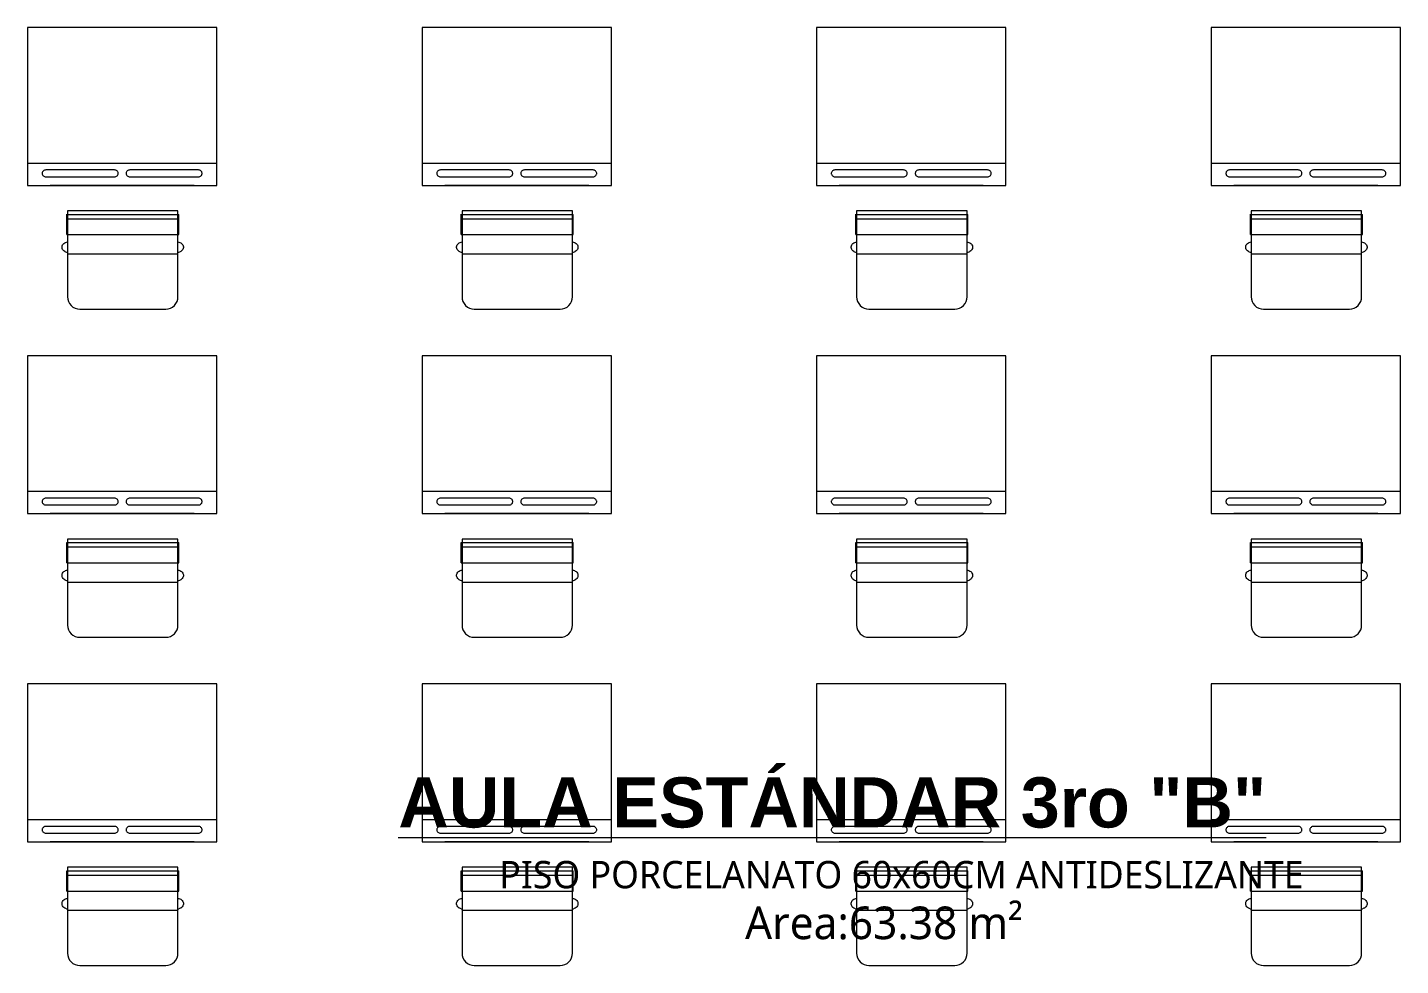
# Model space of a CAD drawing. Header units: metres. Extents: x 28 to 148, y 23 to 113.
# Drawn here: x 123.791 to 128.141, y 64.239 to 67.209 of the extents above; entities that cross this region are included whole.
import ezdxf

# ---------------------------------------------------------------- set-up
doc = ezdxf.new("R2010")
doc.units = ezdxf.units.M
doc.layers.add('Equipamiento SR', color=23, linetype='Continuous', lineweight=0)
doc.layers.add('letras sr', color=7, linetype='Continuous', lineweight=5)
doc.layers.add('Mobiliario', color=7, linetype='Continuous', lineweight=0, true_color=0x7f7f7f)
doc.styles.add('Santa Rosa 1 50', font='trebuc.ttf')

# ---------------------------------------------------------------- blocks, each defined once
blk = doc.blocks.new('A$C3A47622C')
at = {"layer": 'Mobiliario', "linetype": 'Continuous'}
for p, q in [((0.0251, 0.3696), (0.0111, 0.3696)), ((0.0111, 0.015), (0.0111, 0.3696)), ((0.0752, 0.3696), (0.0251, 0.3696)), ((0.0251, 0.015), (0.0251, 0.3696)), ((0.0752, 0.015), (0.0752, 0.3696)), ((0.0983, 0.3673), (0.0987, 0.37)), ((0.0987, 0.37), (0.0997, 0.3732)), ((0.0997, 0.3732), (0.1012, 0.3762)), ((0.1012, 0.3762), (0.1031, 0.3788)), ((0.1031, 0.3788), (0.1053, 0.381)), ((0.1053, 0.381), (0.1079, 0.3828)), ((0.1079, 0.3828), (0.1107, 0.384)), ((0.1107, 0.384), (0.1136, 0.3846)), ((0.1136, 0.3846), (0.1165, 0.3846)), ((0.1165, 0.3846), (0.1194, 0.384)), ((0.1194, 0.384), (0.1222, 0.3828)), ((0.1222, 0.3828), (0.1248, 0.381)), ((0.1248, 0.381), (0.127, 0.3788)), ((0.127, 0.3788), (0.1289, 0.3762)), ((0.1289, 0.3762), (0.1297, 0.3747)), ((0.1297, 0.3747), (0.1333, 0.3673)), ((0.0752, 0.015), (0.0108, 0.015)), ((0.0987, 0.0146), (0.0983, 0.0173)), ((0.0997, 0.0113), (0.0987, 0.0146)), ((0.1012, 0.0084), (0.0997, 0.0113)), ((0.1031, 0.0057), (0.1012, 0.0084)), ((0.1053, 0.0035), (0.1031, 0.0057)), ((0.1079, 0.0018), (0.1053, 0.0035)), ((0.1107, 0.0006), (0.1079, 0.0018)), ((0.1136, 0), (0.1107, 0.0006)), ((0.1165, 0), (0.1136, 0)), ((0.1194, 0.0006), (0.1165, 0)), ((0.1222, 0.0018), (0.1194, 0.0006)), ((0.1248, 0.0035), (0.1222, 0.0018)), ((0.127, 0.0057), (0.1248, 0.0035)), ((0.1289, 0.0084), (0.127, 0.0057)), ((0.1297, 0.0099), (0.1289, 0.0084)), ((0.1333, 0.0173), (0.1297, 0.0099))]:
    blk.add_line(p, q, dxfattribs=at)
at = {"layer": 'Mobiliario'}
blk.add_line((0.1361, 0.0173), (0.1361, 0.3673), dxfattribs=at)
at = {"layer": 'Mobiliario', "linetype": 'Continuous'}
blk.add_lwpolyline([(0, 0.0173), (0.2722, 0.0173, 0.414214), (0.3111, 0.0562), (0.3111, 0.3284, 0.414214), (0.2722, 0.3673), (0, 0.3673), (0, 0.0173)], format="xyb", dxfattribs=at)

msp = doc.modelspace()

# ---------------------------------------------------------------- linework, layer by layer
at = {"layer": 'Mobiliario', "linetype": 'Continuous', "lineweight": 0}
for p, q in [((123.7911, 67.2093), (123.7911, 66.7093)), ((124.3911, 67.2093), (123.7911, 67.2093)), ((124.3911, 66.7093), (124.3911, 67.2093)), ((125.0411, 67.2093), (125.0411, 66.7093)), ((125.6411, 67.2093), (125.0411, 67.2093)), ((125.6411, 66.7093), (125.6411, 67.2093)), ((126.2911, 67.2093), (126.2911, 66.7093)), ((126.8911, 67.2093), (126.2911, 67.2093)), ((126.8911, 66.7093), (126.8911, 67.2093)), ((127.5411, 67.2093), (127.5411, 66.7093)), ((128.1411, 67.2093), (127.5411, 67.2093)), ((128.1411, 66.7093), (128.1411, 67.2093)), ((123.7911, 66.7798), (124.3911, 66.7798)), ((124.3761, 66.7798), (124.3761, 66.7794)), ((125.0411, 66.7798), (125.6411, 66.7798)), ((125.6261, 66.7798), (125.6261, 66.7794)), ((126.2911, 66.7798), (126.8911, 66.7798)), ((126.8761, 66.7798), (126.8761, 66.7794)), ((127.5411, 66.7798), (128.1411, 66.7798)), ((128.1261, 66.7798), (128.1261, 66.7794)), ((123.8382, 66.7501), (123.8378, 66.7482)), ((123.8378, 66.7482), (123.8378, 66.7463)), ((123.8378, 66.7463), (123.8382, 66.7445)), ((123.8389, 66.7519), (123.8382, 66.7501)), ((123.8382, 66.7445), (123.8389, 66.7427)), ((123.84, 66.7535), (123.8389, 66.7519)), ((123.8389, 66.7427), (123.84, 66.741)), ((123.8415, 66.755), (123.84, 66.7535)), ((123.84, 66.741), (123.8415, 66.7396)), ((123.8432, 66.7562), (123.8415, 66.755)), ((123.8415, 66.7396), (123.8432, 66.7384)), ((123.8451, 66.7571), (123.8432, 66.7562)), ((123.8432, 66.7384), (123.8451, 66.7374)), ((123.8472, 66.7578), (123.8451, 66.7571)), ((123.8451, 66.7374), (123.8472, 66.7368)), ((123.8494, 66.7581), (123.8472, 66.7578)), ((123.8472, 66.7368), (123.8494, 66.7364)), ((123.8505, 66.7581), (123.8494, 66.7581)), ((123.8494, 66.7364), (123.8505, 66.7364)), ((124.0658, 66.7581), (123.8505, 66.7581)), ((123.8505, 66.7364), (124.0658, 66.7364)), ((124.0669, 66.7581), (124.0658, 66.7581)), ((124.0658, 66.7364), (124.0669, 66.7364)), ((124.0691, 66.7578), (124.0669, 66.7581)), ((124.0669, 66.7364), (124.0691, 66.7368)), ((124.0712, 66.7571), (124.0691, 66.7578)), ((124.0691, 66.7368), (124.0712, 66.7374)), ((124.0731, 66.7562), (124.0712, 66.7571)), ((124.0712, 66.7374), (124.0731, 66.7384)), ((124.0748, 66.755), (124.0731, 66.7562)), ((124.0731, 66.7384), (124.0748, 66.7396)), ((124.0762, 66.7535), (124.0748, 66.755)), ((124.0748, 66.7396), (124.0762, 66.741)), ((124.0773, 66.7519), (124.0762, 66.7535)), ((124.0762, 66.741), (124.0773, 66.7427)), ((124.0781, 66.7501), (124.0773, 66.7519)), ((124.0773, 66.7427), (124.0781, 66.7445)), ((124.0784, 66.7482), (124.0781, 66.7501)), ((124.0781, 66.7445), (124.0784, 66.7463)), ((124.0784, 66.7463), (124.0784, 66.7482)), ((124.1042, 66.7501), (124.1038, 66.7482)), ((124.1038, 66.7482), (124.1038, 66.7463)), ((124.1038, 66.7463), (124.1042, 66.7445)), ((124.1049, 66.7519), (124.1042, 66.7501)), ((124.1042, 66.7445), (124.1049, 66.7427)), ((124.106, 66.7535), (124.1049, 66.7519)), ((124.1049, 66.7427), (124.106, 66.741)), ((124.1075, 66.755), (124.106, 66.7535)), ((124.106, 66.741), (124.1075, 66.7396)), ((124.1092, 66.7562), (124.1075, 66.755)), ((124.1075, 66.7396), (124.1092, 66.7384)), ((124.1111, 66.7571), (124.1092, 66.7562)), ((124.1092, 66.7384), (124.1111, 66.7374)), ((124.1132, 66.7578), (124.1111, 66.7571)), ((124.1111, 66.7374), (124.1132, 66.7368)), ((124.1153, 66.7581), (124.1132, 66.7578)), ((124.1132, 66.7368), (124.1153, 66.7364)), ((124.1164, 66.7581), (124.1153, 66.7581)), ((124.1153, 66.7364), (124.1164, 66.7364)), ((124.3318, 66.7581), (124.1164, 66.7581)), ((124.1164, 66.7364), (124.3318, 66.7364)), ((124.3329, 66.7581), (124.3318, 66.7581)), ((124.3318, 66.7364), (124.3329, 66.7364)), ((124.3351, 66.7578), (124.3329, 66.7581)), ((124.3329, 66.7364), (124.3351, 66.7368)), ((124.3371, 66.7571), (124.3351, 66.7578)), ((124.3351, 66.7368), (124.3371, 66.7374)), ((124.3391, 66.7562), (124.3371, 66.7571)), ((124.3371, 66.7374), (124.3391, 66.7384)), ((124.3408, 66.755), (124.3391, 66.7562)), ((124.3391, 66.7384), (124.3408, 66.7396)), ((124.3422, 66.7535), (124.3408, 66.755)), ((124.3408, 66.7396), (124.3422, 66.741)), ((124.3433, 66.7519), (124.3422, 66.7535)), ((124.3422, 66.741), (124.3433, 66.7427)), ((124.344, 66.7501), (124.3433, 66.7519)), ((124.3433, 66.7427), (124.344, 66.7445)), ((124.3444, 66.7482), (124.344, 66.7501)), ((124.344, 66.7445), (124.3444, 66.7463)), ((124.3444, 66.7463), (124.3444, 66.7482)), ((125.0882, 66.7501), (125.0878, 66.7482)), ((125.0878, 66.7482), (125.0878, 66.7463)), ((125.0878, 66.7463), (125.0882, 66.7445)), ((125.0889, 66.7519), (125.0882, 66.7501)), ((125.0882, 66.7445), (125.0889, 66.7427)), ((125.09, 66.7535), (125.0889, 66.7519)), ((125.0889, 66.7427), (125.09, 66.741)), ((125.0915, 66.755), (125.09, 66.7535)), ((125.09, 66.741), (125.0915, 66.7396)), ((125.0932, 66.7562), (125.0915, 66.755)), ((125.0915, 66.7396), (125.0932, 66.7384)), ((125.0951, 66.7571), (125.0932, 66.7562)), ((125.0932, 66.7384), (125.0951, 66.7374)), ((125.0972, 66.7578), (125.0951, 66.7571)), ((125.0951, 66.7374), (125.0972, 66.7368)), ((125.0994, 66.7581), (125.0972, 66.7578)), ((125.0972, 66.7368), (125.0994, 66.7364)), ((125.1005, 66.7581), (125.0994, 66.7581)), ((125.0994, 66.7364), (125.1005, 66.7364)), ((125.3158, 66.7581), (125.1005, 66.7581)), ((125.1005, 66.7364), (125.3158, 66.7364)), ((125.3169, 66.7581), (125.3158, 66.7581)), ((125.3158, 66.7364), (125.3169, 66.7364)), ((125.3191, 66.7578), (125.3169, 66.7581)), ((125.3169, 66.7364), (125.3191, 66.7368)), ((125.3212, 66.7571), (125.3191, 66.7578)), ((125.3191, 66.7368), (125.3212, 66.7374)), ((125.3231, 66.7562), (125.3212, 66.7571)), ((125.3212, 66.7374), (125.3231, 66.7384)), ((125.3248, 66.755), (125.3231, 66.7562)), ((125.3231, 66.7384), (125.3248, 66.7396)), ((125.3262, 66.7535), (125.3248, 66.755)), ((125.3248, 66.7396), (125.3262, 66.741)), ((125.3273, 66.7519), (125.3262, 66.7535)), ((125.3262, 66.741), (125.3273, 66.7427)), ((125.3281, 66.7501), (125.3273, 66.7519)), ((125.3273, 66.7427), (125.3281, 66.7445)), ((125.3284, 66.7482), (125.3281, 66.7501)), ((125.3281, 66.7445), (125.3284, 66.7463)), ((125.3284, 66.7463), (125.3284, 66.7482)), ((125.3542, 66.7501), (125.3538, 66.7482)), ((125.3538, 66.7482), (125.3538, 66.7463)), ((125.3538, 66.7463), (125.3542, 66.7445)), ((125.3549, 66.7519), (125.3542, 66.7501)), ((125.3542, 66.7445), (125.3549, 66.7427)), ((125.356, 66.7535), (125.3549, 66.7519)), ((125.3549, 66.7427), (125.356, 66.741)), ((125.3575, 66.755), (125.356, 66.7535)), ((125.356, 66.741), (125.3575, 66.7396)), ((125.3592, 66.7562), (125.3575, 66.755)), ((125.3575, 66.7396), (125.3592, 66.7384)), ((125.3611, 66.7571), (125.3592, 66.7562)), ((125.3592, 66.7384), (125.3611, 66.7374)), ((125.3632, 66.7578), (125.3611, 66.7571)), ((125.3611, 66.7374), (125.3632, 66.7368)), ((125.3653, 66.7581), (125.3632, 66.7578)), ((125.3632, 66.7368), (125.3653, 66.7364)), ((125.3664, 66.7581), (125.3653, 66.7581)), ((125.3653, 66.7364), (125.3664, 66.7364)), ((125.5818, 66.7581), (125.3664, 66.7581)), ((125.3664, 66.7364), (125.5818, 66.7364)), ((125.5829, 66.7581), (125.5818, 66.7581)), ((125.5818, 66.7364), (125.5829, 66.7364)), ((125.5851, 66.7578), (125.5829, 66.7581)), ((125.5829, 66.7364), (125.5851, 66.7368)), ((125.5871, 66.7571), (125.5851, 66.7578)), ((125.5851, 66.7368), (125.5871, 66.7374)), ((125.5891, 66.7562), (125.5871, 66.7571)), ((125.5871, 66.7374), (125.5891, 66.7384)), ((125.5908, 66.755), (125.5891, 66.7562)), ((125.5891, 66.7384), (125.5908, 66.7396)), ((125.5922, 66.7535), (125.5908, 66.755)), ((125.5908, 66.7396), (125.5922, 66.741)), ((125.5933, 66.7519), (125.5922, 66.7535)), ((125.5922, 66.741), (125.5933, 66.7427)), ((125.594, 66.7501), (125.5933, 66.7519)), ((125.5933, 66.7427), (125.594, 66.7445)), ((125.5944, 66.7482), (125.594, 66.7501)), ((125.594, 66.7445), (125.5944, 66.7463)), ((125.5944, 66.7463), (125.5944, 66.7482)), ((126.3382, 66.7501), (126.3378, 66.7482)), ((126.3378, 66.7482), (126.3378, 66.7463)), ((126.3378, 66.7463), (126.3382, 66.7445)), ((126.3389, 66.7519), (126.3382, 66.7501)), ((126.3382, 66.7445), (126.3389, 66.7427)), ((126.34, 66.7535), (126.3389, 66.7519)), ((126.3389, 66.7427), (126.34, 66.741)), ((126.3415, 66.755), (126.34, 66.7535)), ((126.34, 66.741), (126.3415, 66.7396)), ((126.3432, 66.7562), (126.3415, 66.755)), ((126.3415, 66.7396), (126.3432, 66.7384)), ((126.3451, 66.7571), (126.3432, 66.7562)), ((126.3432, 66.7384), (126.3451, 66.7374)), ((126.3472, 66.7578), (126.3451, 66.7571)), ((126.3451, 66.7374), (126.3472, 66.7368)), ((126.3494, 66.7581), (126.3472, 66.7578)), ((126.3472, 66.7368), (126.3494, 66.7364)), ((126.3505, 66.7581), (126.3494, 66.7581)), ((126.3494, 66.7364), (126.3505, 66.7364)), ((126.5658, 66.7581), (126.3505, 66.7581)), ((126.3505, 66.7364), (126.5658, 66.7364)), ((126.5669, 66.7581), (126.5658, 66.7581)), ((126.5658, 66.7364), (126.5669, 66.7364)), ((126.5691, 66.7578), (126.5669, 66.7581)), ((126.5669, 66.7364), (126.5691, 66.7368)), ((126.5712, 66.7571), (126.5691, 66.7578)), ((126.5691, 66.7368), (126.5712, 66.7374)), ((126.5731, 66.7562), (126.5712, 66.7571)), ((126.5712, 66.7374), (126.5731, 66.7384)), ((126.5748, 66.755), (126.5731, 66.7562)), ((126.5731, 66.7384), (126.5748, 66.7396)), ((126.5762, 66.7535), (126.5748, 66.755)), ((126.5748, 66.7396), (126.5762, 66.741)), ((126.5773, 66.7519), (126.5762, 66.7535)), ((126.5762, 66.741), (126.5773, 66.7427)), ((126.5781, 66.7501), (126.5773, 66.7519)), ((126.5773, 66.7427), (126.5781, 66.7445)), ((126.5784, 66.7482), (126.5781, 66.7501)), ((126.5781, 66.7445), (126.5784, 66.7463)), ((126.5784, 66.7463), (126.5784, 66.7482)), ((126.6042, 66.7501), (126.6038, 66.7482)), ((126.6038, 66.7482), (126.6038, 66.7463)), ((126.6038, 66.7463), (126.6042, 66.7445)), ((126.6049, 66.7519), (126.6042, 66.7501)), ((126.6042, 66.7445), (126.6049, 66.7427)), ((126.606, 66.7535), (126.6049, 66.7519)), ((126.6049, 66.7427), (126.606, 66.741)), ((126.6075, 66.755), (126.606, 66.7535)), ((126.606, 66.741), (126.6075, 66.7396)), ((126.6092, 66.7562), (126.6075, 66.755)), ((126.6075, 66.7396), (126.6092, 66.7384)), ((126.6111, 66.7571), (126.6092, 66.7562)), ((126.6092, 66.7384), (126.6111, 66.7374)), ((126.6132, 66.7578), (126.6111, 66.7571)), ((126.6111, 66.7374), (126.6132, 66.7368)), ((126.6153, 66.7581), (126.6132, 66.7578)), ((126.6132, 66.7368), (126.6153, 66.7364)), ((126.6164, 66.7581), (126.6153, 66.7581)), ((126.6153, 66.7364), (126.6164, 66.7364)), ((126.8318, 66.7581), (126.6164, 66.7581)), ((126.6164, 66.7364), (126.8318, 66.7364)), ((126.8329, 66.7581), (126.8318, 66.7581)), ((126.8318, 66.7364), (126.8329, 66.7364)), ((126.8351, 66.7578), (126.8329, 66.7581)), ((126.8329, 66.7364), (126.8351, 66.7368)), ((126.8371, 66.7571), (126.8351, 66.7578)), ((126.8351, 66.7368), (126.8371, 66.7374)), ((126.8391, 66.7562), (126.8371, 66.7571)), ((126.8371, 66.7374), (126.8391, 66.7384)), ((126.8408, 66.755), (126.8391, 66.7562)), ((126.8391, 66.7384), (126.8408, 66.7396)), ((126.8422, 66.7535), (126.8408, 66.755)), ((126.8408, 66.7396), (126.8422, 66.741)), ((126.8433, 66.7519), (126.8422, 66.7535)), ((126.8422, 66.741), (126.8433, 66.7427)), ((126.844, 66.7501), (126.8433, 66.7519)), ((126.8433, 66.7427), (126.844, 66.7445)), ((126.8444, 66.7482), (126.844, 66.7501)), ((126.844, 66.7445), (126.8444, 66.7463)), ((126.8444, 66.7463), (126.8444, 66.7482)), ((127.5882, 66.7501), (127.5878, 66.7482)), ((127.5878, 66.7482), (127.5878, 66.7463)), ((127.5878, 66.7463), (127.5882, 66.7445)), ((127.5889, 66.7519), (127.5882, 66.7501)), ((127.5882, 66.7445), (127.5889, 66.7427)), ((127.59, 66.7535), (127.5889, 66.7519)), ((127.5889, 66.7427), (127.59, 66.741)), ((127.5915, 66.755), (127.59, 66.7535)), ((127.59, 66.741), (127.5915, 66.7396)), ((127.5932, 66.7562), (127.5915, 66.755)), ((127.5915, 66.7396), (127.5932, 66.7384)), ((127.5951, 66.7571), (127.5932, 66.7562)), ((127.5932, 66.7384), (127.5951, 66.7374)), ((127.5972, 66.7578), (127.5951, 66.7571)), ((127.5951, 66.7374), (127.5972, 66.7368)), ((127.5994, 66.7581), (127.5972, 66.7578)), ((127.5972, 66.7368), (127.5994, 66.7364)), ((127.6005, 66.7581), (127.5994, 66.7581)), ((127.5994, 66.7364), (127.6005, 66.7364)), ((127.8158, 66.7581), (127.6005, 66.7581)), ((127.6005, 66.7364), (127.8158, 66.7364)), ((127.8169, 66.7581), (127.8158, 66.7581)), ((127.8158, 66.7364), (127.8169, 66.7364)), ((127.8191, 66.7578), (127.8169, 66.7581)), ((127.8169, 66.7364), (127.8191, 66.7368)), ((127.8212, 66.7571), (127.8191, 66.7578)), ((127.8191, 66.7368), (127.8212, 66.7374)), ((127.8231, 66.7562), (127.8212, 66.7571)), ((127.8212, 66.7374), (127.8231, 66.7384)), ((127.8248, 66.755), (127.8231, 66.7562)), ((127.8231, 66.7384), (127.8248, 66.7396)), ((127.8262, 66.7535), (127.8248, 66.755)), ((127.8248, 66.7396), (127.8262, 66.741)), ((127.8273, 66.7519), (127.8262, 66.7535)), ((127.8262, 66.741), (127.8273, 66.7427)), ((127.8281, 66.7501), (127.8273, 66.7519)), ((127.8273, 66.7427), (127.8281, 66.7445)), ((127.8284, 66.7482), (127.8281, 66.7501)), ((127.8281, 66.7445), (127.8284, 66.7463)), ((127.8284, 66.7463), (127.8284, 66.7482)), ((127.8542, 66.7501), (127.8538, 66.7482)), ((127.8538, 66.7482), (127.8538, 66.7463)), ((127.8538, 66.7463), (127.8542, 66.7445)), ((127.8549, 66.7519), (127.8542, 66.7501)), ((127.8542, 66.7445), (127.8549, 66.7427)), ((127.856, 66.7535), (127.8549, 66.7519)), ((127.8549, 66.7427), (127.856, 66.741)), ((127.8575, 66.755), (127.856, 66.7535)), ((127.856, 66.741), (127.8575, 66.7396)), ((127.8592, 66.7562), (127.8575, 66.755)), ((127.8575, 66.7396), (127.8592, 66.7384)), ((127.8611, 66.7571), (127.8592, 66.7562)), ((127.8592, 66.7384), (127.8611, 66.7374)), ((127.8632, 66.7578), (127.8611, 66.7571)), ((127.8611, 66.7374), (127.8632, 66.7368)), ((127.8653, 66.7581), (127.8632, 66.7578)), ((127.8632, 66.7368), (127.8653, 66.7364)), ((127.8664, 66.7581), (127.8653, 66.7581)), ((127.8653, 66.7364), (127.8664, 66.7364)), ((128.0818, 66.7581), (127.8664, 66.7581)), ((127.8664, 66.7364), (128.0818, 66.7364)), ((128.0829, 66.7581), (128.0818, 66.7581)), ((128.0818, 66.7364), (128.0829, 66.7364)), ((128.0851, 66.7578), (128.0829, 66.7581)), ((128.0829, 66.7364), (128.0851, 66.7368)), ((128.0871, 66.7571), (128.0851, 66.7578)), ((128.0851, 66.7368), (128.0871, 66.7374)), ((128.0891, 66.7562), (128.0871, 66.7571)), ((128.0871, 66.7374), (128.0891, 66.7384)), ((128.0908, 66.755), (128.0891, 66.7562)), ((128.0891, 66.7384), (128.0908, 66.7396)), ((128.0922, 66.7535), (128.0908, 66.755)), ((128.0908, 66.7396), (128.0922, 66.741)), ((128.0933, 66.7519), (128.0922, 66.7535)), ((128.0922, 66.741), (128.0933, 66.7427)), ((128.094, 66.7501), (128.0933, 66.7519)), ((128.0933, 66.7427), (128.094, 66.7445)), ((128.0944, 66.7482), (128.094, 66.7501)), ((128.094, 66.7445), (128.0944, 66.7463)), ((128.0944, 66.7463), (128.0944, 66.7482)), ((123.7911, 66.7093), (124.3911, 66.7093)), ((124.3191, 66.7093), (123.8631, 66.7093)), ((125.0411, 66.7093), (125.6411, 66.7093)), ((125.5691, 66.7093), (125.1131, 66.7093)), ((126.2911, 66.7093), (126.8911, 66.7093)), ((126.8191, 66.7093), (126.3631, 66.7093)), ((127.5411, 66.7093), (128.1411, 66.7093)), ((128.0691, 66.7093), (127.6131, 66.7093)), ((123.7911, 66.1699), (123.7911, 65.6699)), ((124.3911, 66.1699), (123.7911, 66.1699)), ((124.3911, 65.6699), (124.3911, 66.1699)), ((125.0411, 66.1699), (125.0411, 65.6699)), ((125.6411, 66.1699), (125.0411, 66.1699)), ((125.6411, 65.6699), (125.6411, 66.1699)), ((126.2911, 66.1699), (126.2911, 65.6699)), ((126.8911, 66.1699), (126.2911, 66.1699)), ((126.8911, 65.6699), (126.8911, 66.1699)), ((127.5411, 66.1699), (127.5411, 65.6699)), ((128.1411, 66.1699), (127.5411, 66.1699)), ((128.1411, 65.6699), (128.1411, 66.1699)), ((123.7911, 65.7404), (124.3911, 65.7404)), ((124.3761, 65.7404), (124.3761, 65.74)), ((125.0411, 65.7404), (125.6411, 65.7404)), ((125.6261, 65.7404), (125.6261, 65.74)), ((126.2911, 65.7404), (126.8911, 65.7404)), ((126.8761, 65.7404), (126.8761, 65.74)), ((127.5411, 65.7404), (128.1411, 65.7404)), ((128.1261, 65.7404), (128.1261, 65.74)), ((123.8382, 65.7107), (123.8378, 65.7088)), ((123.8378, 65.7088), (123.8378, 65.7069)), ((123.8378, 65.7069), (123.8382, 65.705)), ((123.8389, 65.7125), (123.8382, 65.7107)), ((123.8382, 65.705), (123.8389, 65.7033)), ((123.84, 65.7141), (123.8389, 65.7125)), ((123.8389, 65.7033), (123.84, 65.7016)), ((123.8415, 65.7155), (123.84, 65.7141)), ((123.84, 65.7016), (123.8415, 65.7002)), ((123.8432, 65.7168), (123.8415, 65.7155)), ((123.8415, 65.7002), (123.8432, 65.6989)), ((123.8451, 65.7177), (123.8432, 65.7168)), ((123.8432, 65.6989), (123.8451, 65.698)), ((123.8472, 65.7184), (123.8451, 65.7177)), ((123.8451, 65.698), (123.8472, 65.6973)), ((123.8494, 65.7187), (123.8472, 65.7184)), ((123.8472, 65.6973), (123.8494, 65.697)), ((123.8505, 65.7187), (123.8494, 65.7187)), ((123.8494, 65.697), (123.8505, 65.697)), ((124.0658, 65.7187), (123.8505, 65.7187)), ((123.8505, 65.697), (124.0658, 65.697)), ((124.0669, 65.7187), (124.0658, 65.7187)), ((124.0658, 65.697), (124.0669, 65.697)), ((124.0691, 65.7184), (124.0669, 65.7187)), ((124.0669, 65.697), (124.0691, 65.6973)), ((124.0712, 65.7177), (124.0691, 65.7184)), ((124.0691, 65.6973), (124.0712, 65.698)), ((124.0731, 65.7168), (124.0712, 65.7177)), ((124.0712, 65.698), (124.0731, 65.6989)), ((124.0748, 65.7155), (124.0731, 65.7168)), ((124.0731, 65.6989), (124.0748, 65.7002)), ((124.0762, 65.7141), (124.0748, 65.7155)), ((124.0748, 65.7002), (124.0762, 65.7016)), ((124.0773, 65.7125), (124.0762, 65.7141)), ((124.0762, 65.7016), (124.0773, 65.7033)), ((124.0781, 65.7107), (124.0773, 65.7125)), ((124.0773, 65.7033), (124.0781, 65.705)), ((124.0784, 65.7088), (124.0781, 65.7107)), ((124.0781, 65.705), (124.0784, 65.7069)), ((124.0784, 65.7069), (124.0784, 65.7088)), ((124.1042, 65.7107), (124.1038, 65.7088)), ((124.1038, 65.7088), (124.1038, 65.7069)), ((124.1038, 65.7069), (124.1042, 65.705)), ((124.1049, 65.7125), (124.1042, 65.7107)), ((124.1042, 65.705), (124.1049, 65.7033)), ((124.106, 65.7141), (124.1049, 65.7125)), ((124.1049, 65.7033), (124.106, 65.7016)), ((124.1075, 65.7155), (124.106, 65.7141)), ((124.106, 65.7016), (124.1075, 65.7002)), ((124.1092, 65.7168), (124.1075, 65.7155)), ((124.1075, 65.7002), (124.1092, 65.6989)), ((124.1111, 65.7177), (124.1092, 65.7168)), ((124.1092, 65.6989), (124.1111, 65.698)), ((124.1132, 65.7184), (124.1111, 65.7177)), ((124.1111, 65.698), (124.1132, 65.6973)), ((124.1153, 65.7187), (124.1132, 65.7184)), ((124.1132, 65.6973), (124.1153, 65.697)), ((124.1164, 65.7187), (124.1153, 65.7187)), ((124.1153, 65.697), (124.1164, 65.697)), ((124.3318, 65.7187), (124.1164, 65.7187)), ((124.1164, 65.697), (124.3318, 65.697)), ((124.3329, 65.7187), (124.3318, 65.7187)), ((124.3318, 65.697), (124.3329, 65.697)), ((124.3351, 65.7184), (124.3329, 65.7187)), ((124.3329, 65.697), (124.3351, 65.6973)), ((124.3371, 65.7177), (124.3351, 65.7184)), ((124.3351, 65.6973), (124.3371, 65.698)), ((124.3391, 65.7168), (124.3371, 65.7177)), ((124.3371, 65.698), (124.3391, 65.6989)), ((124.3408, 65.7155), (124.3391, 65.7168)), ((124.3391, 65.6989), (124.3408, 65.7002)), ((124.3422, 65.7141), (124.3408, 65.7155)), ((124.3408, 65.7002), (124.3422, 65.7016)), ((124.3433, 65.7125), (124.3422, 65.7141)), ((124.3422, 65.7016), (124.3433, 65.7033)), ((124.344, 65.7107), (124.3433, 65.7125)), ((124.3433, 65.7033), (124.344, 65.705)), ((124.3444, 65.7088), (124.344, 65.7107)), ((124.344, 65.705), (124.3444, 65.7069)), ((124.3444, 65.7069), (124.3444, 65.7088)), ((125.0882, 65.7107), (125.0878, 65.7088)), ((125.0878, 65.7088), (125.0878, 65.7069)), ((125.0878, 65.7069), (125.0882, 65.705)), ((125.0889, 65.7125), (125.0882, 65.7107)), ((125.0882, 65.705), (125.0889, 65.7033)), ((125.09, 65.7141), (125.0889, 65.7125)), ((125.0889, 65.7033), (125.09, 65.7016)), ((125.0915, 65.7155), (125.09, 65.7141)), ((125.09, 65.7016), (125.0915, 65.7002)), ((125.0932, 65.7168), (125.0915, 65.7155)), ((125.0915, 65.7002), (125.0932, 65.6989)), ((125.0951, 65.7177), (125.0932, 65.7168)), ((125.0932, 65.6989), (125.0951, 65.698)), ((125.0972, 65.7184), (125.0951, 65.7177)), ((125.0951, 65.698), (125.0972, 65.6973)), ((125.0994, 65.7187), (125.0972, 65.7184)), ((125.0972, 65.6973), (125.0994, 65.697)), ((125.1005, 65.7187), (125.0994, 65.7187)), ((125.0994, 65.697), (125.1005, 65.697)), ((125.3158, 65.7187), (125.1005, 65.7187)), ((125.1005, 65.697), (125.3158, 65.697)), ((125.3169, 65.7187), (125.3158, 65.7187)), ((125.3158, 65.697), (125.3169, 65.697)), ((125.3191, 65.7184), (125.3169, 65.7187)), ((125.3169, 65.697), (125.3191, 65.6973)), ((125.3212, 65.7177), (125.3191, 65.7184)), ((125.3191, 65.6973), (125.3212, 65.698)), ((125.3231, 65.7168), (125.3212, 65.7177)), ((125.3212, 65.698), (125.3231, 65.6989)), ((125.3248, 65.7155), (125.3231, 65.7168)), ((125.3231, 65.6989), (125.3248, 65.7002)), ((125.3262, 65.7141), (125.3248, 65.7155)), ((125.3248, 65.7002), (125.3262, 65.7016)), ((125.3273, 65.7125), (125.3262, 65.7141)), ((125.3262, 65.7016), (125.3273, 65.7033)), ((125.3281, 65.7107), (125.3273, 65.7125)), ((125.3273, 65.7033), (125.3281, 65.705)), ((125.3284, 65.7088), (125.3281, 65.7107)), ((125.3281, 65.705), (125.3284, 65.7069)), ((125.3284, 65.7069), (125.3284, 65.7088)), ((125.3542, 65.7107), (125.3538, 65.7088)), ((125.3538, 65.7088), (125.3538, 65.7069)), ((125.3538, 65.7069), (125.3542, 65.705)), ((125.3549, 65.7125), (125.3542, 65.7107)), ((125.3542, 65.705), (125.3549, 65.7033)), ((125.356, 65.7141), (125.3549, 65.7125)), ((125.3549, 65.7033), (125.356, 65.7016)), ((125.3575, 65.7155), (125.356, 65.7141)), ((125.356, 65.7016), (125.3575, 65.7002)), ((125.3592, 65.7168), (125.3575, 65.7155)), ((125.3575, 65.7002), (125.3592, 65.6989)), ((125.3611, 65.7177), (125.3592, 65.7168)), ((125.3592, 65.6989), (125.3611, 65.698)), ((125.3632, 65.7184), (125.3611, 65.7177)), ((125.3611, 65.698), (125.3632, 65.6973)), ((125.3653, 65.7187), (125.3632, 65.7184)), ((125.3632, 65.6973), (125.3653, 65.697)), ((125.3664, 65.7187), (125.3653, 65.7187)), ((125.3653, 65.697), (125.3664, 65.697)), ((125.5818, 65.7187), (125.3664, 65.7187)), ((125.3664, 65.697), (125.5818, 65.697)), ((125.5829, 65.7187), (125.5818, 65.7187)), ((125.5818, 65.697), (125.5829, 65.697)), ((125.5851, 65.7184), (125.5829, 65.7187)), ((125.5829, 65.697), (125.5851, 65.6973)), ((125.5871, 65.7177), (125.5851, 65.7184)), ((125.5851, 65.6973), (125.5871, 65.698)), ((125.5891, 65.7168), (125.5871, 65.7177)), ((125.5871, 65.698), (125.5891, 65.6989)), ((125.5908, 65.7155), (125.5891, 65.7168)), ((125.5891, 65.6989), (125.5908, 65.7002)), ((125.5922, 65.7141), (125.5908, 65.7155)), ((125.5908, 65.7002), (125.5922, 65.7016)), ((125.5933, 65.7125), (125.5922, 65.7141)), ((125.5922, 65.7016), (125.5933, 65.7033)), ((125.594, 65.7107), (125.5933, 65.7125)), ((125.5933, 65.7033), (125.594, 65.705)), ((125.5944, 65.7088), (125.594, 65.7107)), ((125.594, 65.705), (125.5944, 65.7069)), ((125.5944, 65.7069), (125.5944, 65.7088)), ((126.3382, 65.7107), (126.3378, 65.7088)), ((126.3378, 65.7088), (126.3378, 65.7069)), ((126.3378, 65.7069), (126.3382, 65.705)), ((126.3389, 65.7125), (126.3382, 65.7107)), ((126.3382, 65.705), (126.3389, 65.7033)), ((126.34, 65.7141), (126.3389, 65.7125)), ((126.3389, 65.7033), (126.34, 65.7016)), ((126.3415, 65.7155), (126.34, 65.7141)), ((126.34, 65.7016), (126.3415, 65.7002)), ((126.3432, 65.7168), (126.3415, 65.7155)), ((126.3415, 65.7002), (126.3432, 65.6989)), ((126.3451, 65.7177), (126.3432, 65.7168)), ((126.3432, 65.6989), (126.3451, 65.698)), ((126.3472, 65.7184), (126.3451, 65.7177)), ((126.3451, 65.698), (126.3472, 65.6973)), ((126.3494, 65.7187), (126.3472, 65.7184)), ((126.3472, 65.6973), (126.3494, 65.697)), ((126.3505, 65.7187), (126.3494, 65.7187)), ((126.3494, 65.697), (126.3505, 65.697)), ((126.5658, 65.7187), (126.3505, 65.7187)), ((126.3505, 65.697), (126.5658, 65.697)), ((126.5669, 65.7187), (126.5658, 65.7187)), ((126.5658, 65.697), (126.5669, 65.697)), ((126.5691, 65.7184), (126.5669, 65.7187)), ((126.5669, 65.697), (126.5691, 65.6973)), ((126.5712, 65.7177), (126.5691, 65.7184)), ((126.5691, 65.6973), (126.5712, 65.698)), ((126.5731, 65.7168), (126.5712, 65.7177)), ((126.5712, 65.698), (126.5731, 65.6989)), ((126.5748, 65.7155), (126.5731, 65.7168)), ((126.5731, 65.6989), (126.5748, 65.7002)), ((126.5762, 65.7141), (126.5748, 65.7155)), ((126.5748, 65.7002), (126.5762, 65.7016)), ((126.5773, 65.7125), (126.5762, 65.7141)), ((126.5762, 65.7016), (126.5773, 65.7033)), ((126.5781, 65.7107), (126.5773, 65.7125)), ((126.5773, 65.7033), (126.5781, 65.705)), ((126.5784, 65.7088), (126.5781, 65.7107)), ((126.5781, 65.705), (126.5784, 65.7069)), ((126.5784, 65.7069), (126.5784, 65.7088)), ((126.6042, 65.7107), (126.6038, 65.7088)), ((126.6038, 65.7088), (126.6038, 65.7069)), ((126.6038, 65.7069), (126.6042, 65.705)), ((126.6049, 65.7125), (126.6042, 65.7107)), ((126.6042, 65.705), (126.6049, 65.7033)), ((126.606, 65.7141), (126.6049, 65.7125)), ((126.6049, 65.7033), (126.606, 65.7016)), ((126.6075, 65.7155), (126.606, 65.7141)), ((126.606, 65.7016), (126.6075, 65.7002)), ((126.6092, 65.7168), (126.6075, 65.7155)), ((126.6075, 65.7002), (126.6092, 65.6989)), ((126.6111, 65.7177), (126.6092, 65.7168)), ((126.6092, 65.6989), (126.6111, 65.698)), ((126.6132, 65.7184), (126.6111, 65.7177)), ((126.6111, 65.698), (126.6132, 65.6973)), ((126.6153, 65.7187), (126.6132, 65.7184)), ((126.6132, 65.6973), (126.6153, 65.697)), ((126.6164, 65.7187), (126.6153, 65.7187)), ((126.6153, 65.697), (126.6164, 65.697)), ((126.8318, 65.7187), (126.6164, 65.7187)), ((126.6164, 65.697), (126.8318, 65.697)), ((126.8329, 65.7187), (126.8318, 65.7187)), ((126.8318, 65.697), (126.8329, 65.697)), ((126.8351, 65.7184), (126.8329, 65.7187)), ((126.8329, 65.697), (126.8351, 65.6973)), ((126.8371, 65.7177), (126.8351, 65.7184)), ((126.8351, 65.6973), (126.8371, 65.698)), ((126.8391, 65.7168), (126.8371, 65.7177)), ((126.8371, 65.698), (126.8391, 65.6989)), ((126.8408, 65.7155), (126.8391, 65.7168)), ((126.8391, 65.6989), (126.8408, 65.7002)), ((126.8422, 65.7141), (126.8408, 65.7155)), ((126.8408, 65.7002), (126.8422, 65.7016)), ((126.8433, 65.7125), (126.8422, 65.7141)), ((126.8422, 65.7016), (126.8433, 65.7033)), ((126.844, 65.7107), (126.8433, 65.7125)), ((126.8433, 65.7033), (126.844, 65.705)), ((126.8444, 65.7088), (126.844, 65.7107)), ((126.844, 65.705), (126.8444, 65.7069)), ((126.8444, 65.7069), (126.8444, 65.7088)), ((127.5882, 65.7107), (127.5878, 65.7088)), ((127.5878, 65.7088), (127.5878, 65.7069)), ((127.5878, 65.7069), (127.5882, 65.705)), ((127.5889, 65.7125), (127.5882, 65.7107)), ((127.5882, 65.705), (127.5889, 65.7033)), ((127.59, 65.7141), (127.5889, 65.7125)), ((127.5889, 65.7033), (127.59, 65.7016)), ((127.5915, 65.7155), (127.59, 65.7141)), ((127.59, 65.7016), (127.5915, 65.7002)), ((127.5932, 65.7168), (127.5915, 65.7155)), ((127.5915, 65.7002), (127.5932, 65.6989)), ((127.5951, 65.7177), (127.5932, 65.7168)), ((127.5932, 65.6989), (127.5951, 65.698)), ((127.5972, 65.7184), (127.5951, 65.7177)), ((127.5951, 65.698), (127.5972, 65.6973)), ((127.5994, 65.7187), (127.5972, 65.7184)), ((127.5972, 65.6973), (127.5994, 65.697)), ((127.6005, 65.7187), (127.5994, 65.7187)), ((127.5994, 65.697), (127.6005, 65.697)), ((127.8158, 65.7187), (127.6005, 65.7187)), ((127.6005, 65.697), (127.8158, 65.697)), ((127.8169, 65.7187), (127.8158, 65.7187)), ((127.8158, 65.697), (127.8169, 65.697)), ((127.8191, 65.7184), (127.8169, 65.7187)), ((127.8169, 65.697), (127.8191, 65.6973)), ((127.8212, 65.7177), (127.8191, 65.7184)), ((127.8191, 65.6973), (127.8212, 65.698)), ((127.8231, 65.7168), (127.8212, 65.7177)), ((127.8212, 65.698), (127.8231, 65.6989)), ((127.8248, 65.7155), (127.8231, 65.7168)), ((127.8231, 65.6989), (127.8248, 65.7002)), ((127.8262, 65.7141), (127.8248, 65.7155)), ((127.8248, 65.7002), (127.8262, 65.7016)), ((127.8273, 65.7125), (127.8262, 65.7141)), ((127.8262, 65.7016), (127.8273, 65.7033)), ((127.8281, 65.7107), (127.8273, 65.7125)), ((127.8273, 65.7033), (127.8281, 65.705)), ((127.8284, 65.7088), (127.8281, 65.7107)), ((127.8281, 65.705), (127.8284, 65.7069)), ((127.8284, 65.7069), (127.8284, 65.7088)), ((127.8542, 65.7107), (127.8538, 65.7088)), ((127.8538, 65.7088), (127.8538, 65.7069)), ((127.8538, 65.7069), (127.8542, 65.705)), ((127.8549, 65.7125), (127.8542, 65.7107)), ((127.8542, 65.705), (127.8549, 65.7033)), ((127.856, 65.7141), (127.8549, 65.7125)), ((127.8549, 65.7033), (127.856, 65.7016)), ((127.8575, 65.7155), (127.856, 65.7141)), ((127.856, 65.7016), (127.8575, 65.7002)), ((127.8592, 65.7168), (127.8575, 65.7155)), ((127.8575, 65.7002), (127.8592, 65.6989)), ((127.8611, 65.7177), (127.8592, 65.7168)), ((127.8592, 65.6989), (127.8611, 65.698)), ((127.8632, 65.7184), (127.8611, 65.7177)), ((127.8611, 65.698), (127.8632, 65.6973)), ((127.8653, 65.7187), (127.8632, 65.7184)), ((127.8632, 65.6973), (127.8653, 65.697)), ((127.8664, 65.7187), (127.8653, 65.7187)), ((127.8653, 65.697), (127.8664, 65.697)), ((128.0818, 65.7187), (127.8664, 65.7187)), ((127.8664, 65.697), (128.0818, 65.697)), ((128.0829, 65.7187), (128.0818, 65.7187)), ((128.0818, 65.697), (128.0829, 65.697)), ((128.0851, 65.7184), (128.0829, 65.7187)), ((128.0829, 65.697), (128.0851, 65.6973)), ((128.0871, 65.7177), (128.0851, 65.7184)), ((128.0851, 65.6973), (128.0871, 65.698)), ((128.0891, 65.7168), (128.0871, 65.7177)), ((128.0871, 65.698), (128.0891, 65.6989)), ((128.0908, 65.7155), (128.0891, 65.7168)), ((128.0891, 65.6989), (128.0908, 65.7002)), ((128.0922, 65.7141), (128.0908, 65.7155)), ((128.0908, 65.7002), (128.0922, 65.7016)), ((128.0933, 65.7125), (128.0922, 65.7141)), ((128.0922, 65.7016), (128.0933, 65.7033)), ((128.094, 65.7107), (128.0933, 65.7125)), ((128.0933, 65.7033), (128.094, 65.705)), ((128.0944, 65.7088), (128.094, 65.7107)), ((128.094, 65.705), (128.0944, 65.7069)), ((128.0944, 65.7069), (128.0944, 65.7088)), ((123.7911, 65.6699), (124.3911, 65.6699)), ((124.3191, 65.6699), (123.8631, 65.6699)), ((125.0411, 65.6699), (125.6411, 65.6699)), ((125.5691, 65.6699), (125.1131, 65.6699)), ((126.2911, 65.6699), (126.8911, 65.6699)), ((126.8191, 65.6699), (126.3631, 65.6699)), ((127.5411, 65.6699), (128.1411, 65.6699)), ((128.0691, 65.6699), (127.6131, 65.6699)), ((123.7911, 65.1305), (123.7911, 64.6305)), ((124.3911, 65.1305), (123.7911, 65.1305)), ((124.3911, 64.6305), (124.3911, 65.1305)), ((125.0411, 65.1305), (125.0411, 64.6305)), ((125.6411, 65.1305), (125.0411, 65.1305)), ((125.6411, 64.6305), (125.6411, 65.1305)), ((126.2911, 65.1305), (126.2911, 64.6305)), ((126.8911, 65.1305), (126.2911, 65.1305)), ((126.8911, 64.6305), (126.8911, 65.1305)), ((127.5411, 65.1305), (127.5411, 64.6305)), ((128.1411, 65.1305), (127.5411, 65.1305)), ((128.1411, 64.6305), (128.1411, 65.1305)), ((123.7911, 64.701), (124.3911, 64.701)), ((124.3761, 64.701), (124.3761, 64.7005)), ((125.0411, 64.701), (125.6411, 64.701)), ((125.6261, 64.701), (125.6261, 64.7005)), ((126.2911, 64.701), (126.8911, 64.701)), ((126.8761, 64.701), (126.8761, 64.7005)), ((127.5411, 64.701), (128.1411, 64.701)), ((128.1261, 64.701), (128.1261, 64.7005)), ((123.8382, 64.6712), (123.8378, 64.6694)), ((123.8378, 64.6694), (123.8378, 64.6675)), ((123.8378, 64.6675), (123.8382, 64.6656)), ((123.8389, 64.673), (123.8382, 64.6712)), ((123.8382, 64.6656), (123.8389, 64.6638)), ((123.84, 64.6747), (123.8389, 64.673)), ((123.8389, 64.6638), (123.84, 64.6622)), ((123.8415, 64.6761), (123.84, 64.6747)), ((123.84, 64.6622), (123.8415, 64.6607)), ((123.8432, 64.6773), (123.8415, 64.6761)), ((123.8415, 64.6607), (123.8432, 64.6595)), ((123.8451, 64.6783), (123.8432, 64.6773)), ((123.8432, 64.6595), (123.8451, 64.6586)), ((123.8472, 64.6789), (123.8451, 64.6783)), ((123.8451, 64.6586), (123.8472, 64.6579)), ((123.8494, 64.6793), (123.8472, 64.6789)), ((123.8472, 64.6579), (123.8494, 64.6576)), ((123.8505, 64.6793), (123.8494, 64.6793)), ((123.8494, 64.6576), (123.8505, 64.6576)), ((124.0658, 64.6793), (123.8505, 64.6793)), ((123.8505, 64.6576), (124.0658, 64.6576)), ((124.0669, 64.6793), (124.0658, 64.6793)), ((124.0658, 64.6576), (124.0669, 64.6576)), ((124.0691, 64.6789), (124.0669, 64.6793)), ((124.0669, 64.6576), (124.0691, 64.6579)), ((124.0712, 64.6783), (124.0691, 64.6789)), ((124.0691, 64.6579), (124.0712, 64.6586)), ((124.0731, 64.6773), (124.0712, 64.6783)), ((124.0712, 64.6586), (124.0731, 64.6595)), ((124.0748, 64.6761), (124.0731, 64.6773)), ((124.0731, 64.6595), (124.0748, 64.6607)), ((124.0762, 64.6747), (124.0748, 64.6761)), ((124.0748, 64.6607), (124.0762, 64.6622)), ((124.0773, 64.673), (124.0762, 64.6747)), ((124.0762, 64.6622), (124.0773, 64.6638)), ((124.0781, 64.6712), (124.0773, 64.673)), ((124.0773, 64.6638), (124.0781, 64.6656)), ((124.0784, 64.6694), (124.0781, 64.6712)), ((124.0781, 64.6656), (124.0784, 64.6675)), ((124.0784, 64.6675), (124.0784, 64.6694)), ((124.1042, 64.6712), (124.1038, 64.6694)), ((124.1038, 64.6694), (124.1038, 64.6675)), ((124.1038, 64.6675), (124.1042, 64.6656)), ((124.1049, 64.673), (124.1042, 64.6712)), ((124.1042, 64.6656), (124.1049, 64.6638)), ((124.106, 64.6747), (124.1049, 64.673)), ((124.1049, 64.6638), (124.106, 64.6622)), ((124.1075, 64.6761), (124.106, 64.6747)), ((124.106, 64.6622), (124.1075, 64.6607)), ((124.1092, 64.6773), (124.1075, 64.6761)), ((124.1075, 64.6607), (124.1092, 64.6595)), ((124.1111, 64.6783), (124.1092, 64.6773)), ((124.1092, 64.6595), (124.1111, 64.6586)), ((124.1132, 64.6789), (124.1111, 64.6783)), ((124.1111, 64.6586), (124.1132, 64.6579)), ((124.1153, 64.6793), (124.1132, 64.6789)), ((124.1132, 64.6579), (124.1153, 64.6576)), ((124.1164, 64.6793), (124.1153, 64.6793)), ((124.1153, 64.6576), (124.1164, 64.6576)), ((124.3318, 64.6793), (124.1164, 64.6793)), ((124.1164, 64.6576), (124.3318, 64.6576)), ((124.3329, 64.6793), (124.3318, 64.6793)), ((124.3318, 64.6576), (124.3329, 64.6576)), ((124.3351, 64.6789), (124.3329, 64.6793)), ((124.3329, 64.6576), (124.3351, 64.6579)), ((124.3371, 64.6783), (124.3351, 64.6789)), ((124.3351, 64.6579), (124.3371, 64.6586)), ((124.3391, 64.6773), (124.3371, 64.6783)), ((124.3371, 64.6586), (124.3391, 64.6595)), ((124.3408, 64.6761), (124.3391, 64.6773)), ((124.3391, 64.6595), (124.3408, 64.6607)), ((124.3422, 64.6747), (124.3408, 64.6761)), ((124.3408, 64.6607), (124.3422, 64.6622)), ((124.3433, 64.673), (124.3422, 64.6747)), ((124.3422, 64.6622), (124.3433, 64.6638)), ((124.344, 64.6712), (124.3433, 64.673)), ((124.3433, 64.6638), (124.344, 64.6656)), ((124.3444, 64.6694), (124.344, 64.6712)), ((124.344, 64.6656), (124.3444, 64.6675)), ((124.3444, 64.6675), (124.3444, 64.6694)), ((125.0882, 64.6712), (125.0878, 64.6694)), ((125.0878, 64.6694), (125.0878, 64.6675)), ((125.0878, 64.6675), (125.0882, 64.6656)), ((125.0889, 64.673), (125.0882, 64.6712)), ((125.0882, 64.6656), (125.0889, 64.6638)), ((125.09, 64.6747), (125.0889, 64.673)), ((125.0889, 64.6638), (125.09, 64.6622)), ((125.0915, 64.6761), (125.09, 64.6747)), ((125.09, 64.6622), (125.0915, 64.6607)), ((125.0932, 64.6773), (125.0915, 64.6761)), ((125.0915, 64.6607), (125.0932, 64.6595)), ((125.0951, 64.6783), (125.0932, 64.6773)), ((125.0932, 64.6595), (125.0951, 64.6586)), ((125.0972, 64.6789), (125.0951, 64.6783)), ((125.0951, 64.6586), (125.0972, 64.6579)), ((125.0994, 64.6793), (125.0972, 64.6789)), ((125.0972, 64.6579), (125.0994, 64.6576)), ((125.1005, 64.6793), (125.0994, 64.6793)), ((125.0994, 64.6576), (125.1005, 64.6576)), ((125.3158, 64.6793), (125.1005, 64.6793)), ((125.1005, 64.6576), (125.3158, 64.6576)), ((125.3169, 64.6793), (125.3158, 64.6793)), ((125.3158, 64.6576), (125.3169, 64.6576)), ((125.3191, 64.6789), (125.3169, 64.6793)), ((125.3169, 64.6576), (125.3191, 64.6579)), ((125.3212, 64.6783), (125.3191, 64.6789)), ((125.3191, 64.6579), (125.3212, 64.6586)), ((125.3231, 64.6773), (125.3212, 64.6783)), ((125.3212, 64.6586), (125.3231, 64.6595)), ((125.3248, 64.6761), (125.3231, 64.6773)), ((125.3231, 64.6595), (125.3248, 64.6607)), ((125.3262, 64.6747), (125.3248, 64.6761)), ((125.3248, 64.6607), (125.3262, 64.6622)), ((125.3273, 64.673), (125.3262, 64.6747)), ((125.3262, 64.6622), (125.3273, 64.6638)), ((125.3281, 64.6712), (125.3273, 64.673)), ((125.3273, 64.6638), (125.3281, 64.6656)), ((125.3284, 64.6694), (125.3281, 64.6712)), ((125.3281, 64.6656), (125.3284, 64.6675)), ((125.3284, 64.6675), (125.3284, 64.6694)), ((125.3542, 64.6712), (125.3538, 64.6694)), ((125.3538, 64.6694), (125.3538, 64.6675)), ((125.3538, 64.6675), (125.3542, 64.6656)), ((125.3549, 64.673), (125.3542, 64.6712)), ((125.3542, 64.6656), (125.3549, 64.6638)), ((125.356, 64.6747), (125.3549, 64.673)), ((125.3549, 64.6638), (125.356, 64.6622)), ((125.3575, 64.6761), (125.356, 64.6747)), ((125.356, 64.6622), (125.3575, 64.6607)), ((125.3592, 64.6773), (125.3575, 64.6761)), ((125.3575, 64.6607), (125.3592, 64.6595)), ((125.3611, 64.6783), (125.3592, 64.6773)), ((125.3592, 64.6595), (125.3611, 64.6586)), ((125.3632, 64.6789), (125.3611, 64.6783)), ((125.3611, 64.6586), (125.3632, 64.6579)), ((125.3653, 64.6793), (125.3632, 64.6789)), ((125.3632, 64.6579), (125.3653, 64.6576)), ((125.3664, 64.6793), (125.3653, 64.6793)), ((125.3653, 64.6576), (125.3664, 64.6576)), ((125.5818, 64.6793), (125.3664, 64.6793)), ((125.3664, 64.6576), (125.5818, 64.6576)), ((125.5829, 64.6793), (125.5818, 64.6793)), ((125.5818, 64.6576), (125.5829, 64.6576)), ((125.5851, 64.6789), (125.5829, 64.6793)), ((125.5829, 64.6576), (125.5851, 64.6579)), ((125.5871, 64.6783), (125.5851, 64.6789)), ((125.5851, 64.6579), (125.5871, 64.6586)), ((125.5891, 64.6773), (125.5871, 64.6783)), ((125.5871, 64.6586), (125.5891, 64.6595)), ((125.5908, 64.6761), (125.5891, 64.6773)), ((125.5891, 64.6595), (125.5908, 64.6607)), ((125.5922, 64.6747), (125.5908, 64.6761)), ((125.5908, 64.6607), (125.5922, 64.6622)), ((125.5933, 64.673), (125.5922, 64.6747)), ((125.5922, 64.6622), (125.5933, 64.6638)), ((125.594, 64.6712), (125.5933, 64.673)), ((125.5933, 64.6638), (125.594, 64.6656)), ((125.5944, 64.6694), (125.594, 64.6712)), ((125.594, 64.6656), (125.5944, 64.6675)), ((125.5944, 64.6675), (125.5944, 64.6694)), ((126.3382, 64.6712), (126.3378, 64.6694)), ((126.3378, 64.6694), (126.3378, 64.6675)), ((126.3378, 64.6675), (126.3382, 64.6656)), ((126.3389, 64.673), (126.3382, 64.6712)), ((126.3382, 64.6656), (126.3389, 64.6638)), ((126.34, 64.6747), (126.3389, 64.673)), ((126.3389, 64.6638), (126.34, 64.6622)), ((126.3415, 64.6761), (126.34, 64.6747)), ((126.34, 64.6622), (126.3415, 64.6607)), ((126.3432, 64.6773), (126.3415, 64.6761)), ((126.3415, 64.6607), (126.3432, 64.6595)), ((126.3451, 64.6783), (126.3432, 64.6773)), ((126.3432, 64.6595), (126.3451, 64.6586)), ((126.3472, 64.6789), (126.3451, 64.6783)), ((126.3451, 64.6586), (126.3472, 64.6579)), ((126.3494, 64.6793), (126.3472, 64.6789)), ((126.3472, 64.6579), (126.3494, 64.6576)), ((126.3505, 64.6793), (126.3494, 64.6793)), ((126.3494, 64.6576), (126.3505, 64.6576)), ((126.5658, 64.6793), (126.3505, 64.6793)), ((126.3505, 64.6576), (126.5658, 64.6576)), ((126.5669, 64.6793), (126.5658, 64.6793)), ((126.5658, 64.6576), (126.5669, 64.6576)), ((126.5691, 64.6789), (126.5669, 64.6793)), ((126.5669, 64.6576), (126.5691, 64.6579)), ((126.5712, 64.6783), (126.5691, 64.6789)), ((126.5691, 64.6579), (126.5712, 64.6586)), ((126.5731, 64.6773), (126.5712, 64.6783)), ((126.5712, 64.6586), (126.5731, 64.6595)), ((126.5748, 64.6761), (126.5731, 64.6773)), ((126.5731, 64.6595), (126.5748, 64.6607)), ((126.5762, 64.6747), (126.5748, 64.6761)), ((126.5748, 64.6607), (126.5762, 64.6622)), ((126.5773, 64.673), (126.5762, 64.6747)), ((126.5762, 64.6622), (126.5773, 64.6638)), ((126.5781, 64.6712), (126.5773, 64.673)), ((126.5773, 64.6638), (126.5781, 64.6656)), ((126.5784, 64.6694), (126.5781, 64.6712)), ((126.5781, 64.6656), (126.5784, 64.6675)), ((126.5784, 64.6675), (126.5784, 64.6694)), ((126.6042, 64.6712), (126.6038, 64.6694)), ((126.6038, 64.6694), (126.6038, 64.6675)), ((126.6038, 64.6675), (126.6042, 64.6656)), ((126.6049, 64.673), (126.6042, 64.6712)), ((126.6042, 64.6656), (126.6049, 64.6638)), ((126.606, 64.6747), (126.6049, 64.673)), ((126.6049, 64.6638), (126.606, 64.6622)), ((126.6075, 64.6761), (126.606, 64.6747)), ((126.606, 64.6622), (126.6075, 64.6607)), ((126.6092, 64.6773), (126.6075, 64.6761)), ((126.6075, 64.6607), (126.6092, 64.6595)), ((126.6111, 64.6783), (126.6092, 64.6773)), ((126.6092, 64.6595), (126.6111, 64.6586)), ((126.6132, 64.6789), (126.6111, 64.6783)), ((126.6111, 64.6586), (126.6132, 64.6579)), ((126.6153, 64.6793), (126.6132, 64.6789)), ((126.6132, 64.6579), (126.6153, 64.6576)), ((126.6164, 64.6793), (126.6153, 64.6793)), ((126.6153, 64.6576), (126.6164, 64.6576)), ((126.8318, 64.6793), (126.6164, 64.6793)), ((126.6164, 64.6576), (126.8318, 64.6576)), ((126.8329, 64.6793), (126.8318, 64.6793)), ((126.8318, 64.6576), (126.8329, 64.6576)), ((126.8351, 64.6789), (126.8329, 64.6793)), ((126.8329, 64.6576), (126.8351, 64.6579)), ((126.8371, 64.6783), (126.8351, 64.6789)), ((126.8351, 64.6579), (126.8371, 64.6586)), ((126.8391, 64.6773), (126.8371, 64.6783)), ((126.8371, 64.6586), (126.8391, 64.6595)), ((126.8408, 64.6761), (126.8391, 64.6773)), ((126.8391, 64.6595), (126.8408, 64.6607)), ((126.8422, 64.6747), (126.8408, 64.6761)), ((126.8408, 64.6607), (126.8422, 64.6622)), ((126.8433, 64.673), (126.8422, 64.6747)), ((126.8422, 64.6622), (126.8433, 64.6638)), ((126.844, 64.6712), (126.8433, 64.673)), ((126.8433, 64.6638), (126.844, 64.6656)), ((126.8444, 64.6694), (126.844, 64.6712)), ((126.844, 64.6656), (126.8444, 64.6675)), ((126.8444, 64.6675), (126.8444, 64.6694)), ((127.5882, 64.6712), (127.5878, 64.6694)), ((127.5878, 64.6694), (127.5878, 64.6675)), ((127.5878, 64.6675), (127.5882, 64.6656)), ((127.5889, 64.673), (127.5882, 64.6712)), ((127.5882, 64.6656), (127.5889, 64.6638)), ((127.59, 64.6747), (127.5889, 64.673)), ((127.5889, 64.6638), (127.59, 64.6622)), ((127.5915, 64.6761), (127.59, 64.6747)), ((127.59, 64.6622), (127.5915, 64.6607)), ((127.5932, 64.6773), (127.5915, 64.6761)), ((127.5915, 64.6607), (127.5932, 64.6595)), ((127.5951, 64.6783), (127.5932, 64.6773)), ((127.5932, 64.6595), (127.5951, 64.6586)), ((127.5972, 64.6789), (127.5951, 64.6783)), ((127.5951, 64.6586), (127.5972, 64.6579)), ((127.5994, 64.6793), (127.5972, 64.6789)), ((127.5972, 64.6579), (127.5994, 64.6576)), ((127.6005, 64.6793), (127.5994, 64.6793)), ((127.5994, 64.6576), (127.6005, 64.6576)), ((127.8158, 64.6793), (127.6005, 64.6793)), ((127.6005, 64.6576), (127.8158, 64.6576)), ((127.8169, 64.6793), (127.8158, 64.6793)), ((127.8158, 64.6576), (127.8169, 64.6576)), ((127.8191, 64.6789), (127.8169, 64.6793)), ((127.8169, 64.6576), (127.8191, 64.6579)), ((127.8212, 64.6783), (127.8191, 64.6789)), ((127.8191, 64.6579), (127.8212, 64.6586)), ((127.8231, 64.6773), (127.8212, 64.6783)), ((127.8212, 64.6586), (127.8231, 64.6595)), ((127.8248, 64.6761), (127.8231, 64.6773)), ((127.8231, 64.6595), (127.8248, 64.6607)), ((127.8262, 64.6747), (127.8248, 64.6761)), ((127.8248, 64.6607), (127.8262, 64.6622)), ((127.8273, 64.673), (127.8262, 64.6747)), ((127.8262, 64.6622), (127.8273, 64.6638)), ((127.8281, 64.6712), (127.8273, 64.673)), ((127.8273, 64.6638), (127.8281, 64.6656)), ((127.8284, 64.6694), (127.8281, 64.6712)), ((127.8281, 64.6656), (127.8284, 64.6675)), ((127.8284, 64.6675), (127.8284, 64.6694)), ((127.8542, 64.6712), (127.8538, 64.6694)), ((127.8538, 64.6694), (127.8538, 64.6675)), ((127.8538, 64.6675), (127.8542, 64.6656)), ((127.8549, 64.673), (127.8542, 64.6712)), ((127.8542, 64.6656), (127.8549, 64.6638)), ((127.856, 64.6747), (127.8549, 64.673)), ((127.8549, 64.6638), (127.856, 64.6622)), ((127.8575, 64.6761), (127.856, 64.6747)), ((127.856, 64.6622), (127.8575, 64.6607)), ((127.8592, 64.6773), (127.8575, 64.6761)), ((127.8575, 64.6607), (127.8592, 64.6595)), ((127.8611, 64.6783), (127.8592, 64.6773)), ((127.8592, 64.6595), (127.8611, 64.6586)), ((127.8632, 64.6789), (127.8611, 64.6783)), ((127.8611, 64.6586), (127.8632, 64.6579)), ((127.8653, 64.6793), (127.8632, 64.6789)), ((127.8632, 64.6579), (127.8653, 64.6576)), ((127.8664, 64.6793), (127.8653, 64.6793)), ((127.8653, 64.6576), (127.8664, 64.6576)), ((128.0818, 64.6793), (127.8664, 64.6793)), ((127.8664, 64.6576), (128.0818, 64.6576)), ((128.0829, 64.6793), (128.0818, 64.6793)), ((128.0818, 64.6576), (128.0829, 64.6576)), ((128.0851, 64.6789), (128.0829, 64.6793)), ((128.0829, 64.6576), (128.0851, 64.6579)), ((128.0871, 64.6783), (128.0851, 64.6789)), ((128.0851, 64.6579), (128.0871, 64.6586)), ((128.0891, 64.6773), (128.0871, 64.6783)), ((128.0871, 64.6586), (128.0891, 64.6595)), ((128.0908, 64.6761), (128.0891, 64.6773)), ((128.0891, 64.6595), (128.0908, 64.6607)), ((128.0922, 64.6747), (128.0908, 64.6761)), ((128.0908, 64.6607), (128.0922, 64.6622)), ((128.0933, 64.673), (128.0922, 64.6747)), ((128.0922, 64.6622), (128.0933, 64.6638)), ((128.094, 64.6712), (128.0933, 64.673)), ((128.0933, 64.6638), (128.094, 64.6656)), ((128.0944, 64.6694), (128.094, 64.6712)), ((128.094, 64.6656), (128.0944, 64.6675)), ((128.0944, 64.6675), (128.0944, 64.6694)), ((123.7911, 64.6305), (124.3911, 64.6305)), ((124.3191, 64.6305), (123.8631, 64.6305)), ((125.0411, 64.6305), (125.6411, 64.6305)), ((125.5691, 64.6305), (125.1131, 64.6305)), ((126.2911, 64.6305), (126.8911, 64.6305)), ((126.8191, 64.6305), (126.3631, 64.6305)), ((127.5411, 64.6305), (128.1411, 64.6305)), ((128.0691, 64.6305), (127.6131, 64.6305))]:
    msp.add_line(p, q, dxfattribs=at)

# ---------------------------------------------------------------- block references
at = {"layer": 'Equipamiento SR', "rotation": 270}
for p in [(123.9006, 66.6285), (125.1506, 66.6285), (126.4006, 66.6285), (127.6506, 66.6285), (123.9006, 65.5891), (125.1506, 65.5891), (126.4006, 65.5891), (127.6506, 65.5891), (123.9006, 64.5496), (125.1506, 64.5496), (126.4006, 64.5496), (127.6506, 64.5496)]:
    msp.add_blockref('A$C3A47622C', p, dxfattribs=at)

# ---------------------------------------------------------------- texts
at = {"layer": 'letras sr', "insert": (124.7956, 64.8345), "char_height": 0.15884, "attachment_point": 1, "style": 'Santa Rosa 1 50'}
msp.add_mtext_dynamic_manual_height_columns('\\pi0.17027;{\\fSwis721 Ex BT|b1|i0|c0|p34;\\LAULA ESTÁNDAR 3ro "B"\\P\\pi0.49038;\\fTrebuchet MS|b0|i0|c0|p34;\\H0.54545x;\\lPISO PORCELANATO 60x60CM ANTIDESLIZANTE\\H1.1917x;\\P\\pi1.26883;Area:63.38 m²}', width=3.443884, gutter_width=1, heights=[0], dxfattribs=at)

doc.saveas('drawing.dxf')
